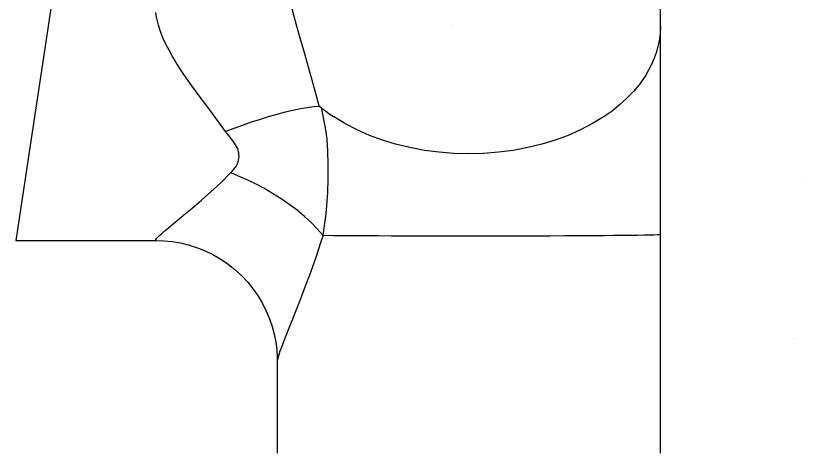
# Model space of a CAD drawing. Extents: x -36 to 357, y 137 to 237.
# Drawn here: x 12.4726 to 12.5311, y 181.573 to 181.6054 of the extents above; entities that cross this region are included whole.
import ezdxf

# ---------------------------------------------------------------- set-up
doc = ezdxf.new("R2010")
doc.units = 0
doc.header["$LTSCALE"] = 0.01
doc.layers.add('01', color=1, linetype='CONTINUOUS')
doc.layers.add('A-HACHURAPARED', color=254, linetype='CONTINUOUS')

msp = doc.modelspace()

# ---------------------------------------------------------------- linework, layer by layer
at = {"layer": '01', "ltscale": 10}
for p, q in [((12.52033731372326, 181.6046044726433), (12.52033731372326, 181.6161516448701)), ((12.47566455676356, 181.6092198660876), (12.47258182163791, 181.5887507003953)), ((12.52033731372108, 181.5892059210031), (12.52033731372217, 181.6046045592411)), ((12.52033731372217, 181.5730082246071), (12.52033731372217, 181.5892059199645)), ((12.47258182163791, 181.5887507003953), (12.48300933678588, 181.5887507003953)), ((12.49195131372767, 181.5798180071192), (12.49195131372767, 181.5730082240688))]:
    msp.add_line(p, q, dxfattribs=at)
for points in [[(12.49195131372767, 181.6121467911639, 0), (12.49195220654551, 181.6120187514754, 0), (12.49195886628081, 181.6117654350144, 0), (12.49198918776751, 181.6112592628974, 0), (12.49202527602324, 181.6108729655983, 0), (12.49207208174707, 181.6104768892097, 0), (12.49212949674261, 181.6100676034162, 0), (12.49219606488336, 181.609651545794, 0), (12.49227347861856, 181.6092161447036, 0), (12.4923587398855, 181.6087762899276, 0), (12.4925509596284, 181.6078800717394, 0), (12.49270355612975, 181.6072286798797, 0), (12.49286529662172, 181.6065758552759, 0), (12.49303593672926, 181.6059167095346, 0), (12.49321220433853, 181.6052587876711, 0), (12.49358430594662, 181.6039187538436, 0), (12.49396423478324, 181.602584684505, 0), (12.49424184850109, 181.6016126568223, 0), (12.49451417694222, 181.6006481376174, 0), (12.49503107107307, 181.5987367421828, 0), (12.49504853159237, 181.5986691548081, 0)], [(12.48812518188975, 181.5968132911752, 0), (12.48767299170217, 181.5974458225104, 0), (12.48720673198372, 181.5980775347676, 0), (12.48673046078152, 181.5987136326139, 0), (12.48625274110568, 181.5993522665802, 0), (12.48563294879318, 181.6001968976223, 0), (12.48503223328303, 181.6010530200448, 0), (12.48473895741922, 181.6014930588703, 0), (12.48445750974029, 181.6019352220393, 0), (12.48418777462834, 181.6023836715194, 0), (12.48393544326468, 181.6028335233877, 0), (12.48369882995689, 181.6032938440512, 0), (12.48348654242841, 181.6037554603287, 0), (12.48330112468616, 181.6042217330483, 0), (12.48314986146074, 181.6046855219286, 0), (12.48307272240422, 181.6049824155495, 0), (12.48301348891441, 181.605275415822, 0), (12.48296634863914, 181.6056357636894, 0)], [(12.52033731365232, 181.6046054138679, 0), (12.52031436256734, 181.604068159851, 0), (12.52025060039091, 181.6035631297332, 0), (12.5201536291032, 181.6030914416534, 0), (12.52003062534318, 181.6026537113499, 0), (12.51988829586667, 181.6022501342293, 0), (12.5196829770121, 181.6017730052391, 0), (12.51946770970503, 181.6013531629471, 0), (12.51925356175857, 181.6009890674947, 0)], [(12.51925356175857, 181.6009890674947, 0), (12.51883547482071, 181.6003811329833, 0), (12.51836915218669, 181.5998117860266, 0), (12.51786229657123, 181.5992817740357, 0), (12.51732227641046, 181.5987912991386, 0), (12.51675607482835, 181.5983400797767, 0), (12.51617025160708, 181.597927411457, 0)], [(12.49504853159237, 181.5986691548081, 0), (12.49463704241503, 181.5986367599012, 0), (12.49417759491048, 181.5985781153153, 0), (12.49366472451334, 181.5984916584978, 0), (12.49310745724656, 181.5983780975288, 0), (12.49253497644026, 181.5982441497459, 0), (12.49192799965826, 181.5980860401708, 0), (12.49128057628627, 181.5979015825129, 0), (12.49060526840917, 181.5976937295399, 0), (12.49001974550015, 181.5975018418164, 0), (12.4894210545503, 181.5972951400653, 0), (12.48880544961726, 181.5970720071737, 0), (12.48818263655853, 181.59683563028, 0), (12.48812518188975, 181.5968132911752, 0)], [(12.49504853159237, 181.5986691548081, 0), (12.49505048073738, 181.5986690852745, 0), (12.49505297198743, 181.5986687089041, 0), (12.49505600591769, 181.5986680260204, 0), (12.49505958322338, 181.5986670370173, 0), (12.49506370472414, 181.5986657423593, 0), (12.49506837136619, 181.5986641425822, 0), (12.49507358421583, 181.5986622382923, 0), (12.49512540544133, 181.5986404825721, 0), (12.49514142547491, 181.5986330424822, 0), (12.4951564290041, 181.5986254340013, 0), (12.49517040953183, 181.5986176534404, 0), (12.49518336102597, 181.5986096973571, 0), (12.49519527792477, 181.5986015625586, 0), (12.49520615512488, 181.5985932461036, 0)], [(12.49520650811105, 181.5985934299725, 0), (12.49520651905555, 181.5985933844424, 0), (12.495515817557, 181.5971002622662, 0), (12.49562331993006, 181.5962547060272, 0), (12.49568032796128, 181.5953949375516, 0), (12.49570964325289, 181.5943870926766, 0), (12.49570862745463, 181.5933498314302, 0), (12.49567258408247, 181.5922936225665, 0), (12.49554809364022, 181.5907282047241, 0), (12.4953342358473, 181.5891446826249, 0)], [(12.50072518488273, 181.5958857910377, 0), (12.49974842295273, 181.596183210057, 0), (12.49879165814605, 181.5965355731968, 0), (12.49786275277843, 181.5969434301579, 0), (12.49696994398187, 181.5974068064425, 0), (12.49612178281791, 181.5979251522947, 0)], [(12.51617025160708, 181.597927411457, 0), (12.51532231059577, 181.5974088494967, 0), (12.51442970043831, 181.5969452577438, 0), (12.51350097491163, 181.5965371862259, 0), (12.5125443736099, 181.5961846094156, 0), (12.51156776102403, 181.5958869773408, 0)], [(12.48850100215754, 181.5937526072014, 0), (12.48863515811395, 181.5938997959961, 0), (12.48876150111614, 181.5940548587998, 0), (12.48887547382406, 181.5942182159478, 0), (12.48897251889434, 181.5943902877759, 0), (12.48904807898475, 181.5945714946195, 0), (12.48908461554679, 181.5947006898099, 0), (12.48910830602258, 181.5948336982108, 0), (12.4891197690828, 181.594969002131, 0), (12.48911962340358, 181.5951050838797, 0), (12.489110878767, 181.5952193870585, 0), (12.48909287501197, 181.595333417994, 0), (12.48906352215677, 181.5954455614637, 0), (12.48901074827995, 181.5955812105873, 0), (12.48894428111603, 181.5957126570615, 0), (12.4888682796442, 181.5958405685123, 0), (12.48878690283714, 181.5959656125656, 0), (12.48846974755329, 181.5963966256815, 0), (12.48812518188975, 181.5968132911752, 0)], [(12.50614692996246, 181.5951710993924, 0), (12.50504700977367, 181.5951993189248, 0), (12.5039479785883, 181.5952846980902, 0), (12.50285667336434, 181.5954276322535, 0), (12.50178005907696, 181.5956281283619, 0), (12.50072518488273, 181.5958857910377, 0)], [(12.51156776102403, 181.5958869773408, 0), (12.51051310312328, 181.5956291029059, 0), (12.509436689923, 181.5954283823391, 0), (12.50834556911618, 181.5952852109209, 0), (12.50724670406166, 181.5951995816945, 0), (12.50614692996246, 181.5951710993924, 0)], [(12.48301095816901, 181.5887507269391, 0), (12.48297740109851, 181.5887544289646, 0), (12.48295560149277, 181.5887696102944, 0), (12.48295229406799, 181.5887965106617, 0), (12.48296942419406, 181.5888386100706, 0), (12.48300766959696, 181.5888942628357, 0), (12.48306664697379, 181.5889633096839, 0), (12.48314517205877, 181.5890449209315, 0), (12.48324192560799, 181.589138272672, 0), (12.48342507740967, 181.5893045870164, 0), (12.48364422587624, 181.5894947906141, 0), (12.48388809734574, 181.5897008033309, 0), (12.48427043134548, 181.5900180408351, 0), (12.48469292849591, 181.5903654653508, 0), (12.48515790009701, 181.5907480269939, 0), (12.48564841164302, 181.5911552434073, 0), (12.48633595536344, 181.591737767934, 0), (12.48704443545835, 181.5923597324084, 0), (12.48777464698837, 181.5930336456745, 0), (12.48850100215754, 181.5937526072014, 0)], [(12.4953342358473, 181.5891446826249, 0), (12.49492183609405, 181.5896134941263, 0), (12.49446234441316, 181.5900804076464, 0), (12.49396084688128, 181.5905405116337, 0), (12.49342242957505, 181.590988894537, 0), (12.49284859617078, 181.5914237777479, 0), (12.49224183275078, 181.5918437544293, 0), (12.49160869918783, 181.5922444705327, 0), (12.49095575535798, 181.5926215720095, 0), (12.49040047195017, 181.5929153826992, 0), (12.48983454003287, 181.5931912869773, 0), (12.48926210832183, 181.5934473359947, 0), (12.48868732553496, 181.5936815809029, 0), (12.48850100215754, 181.5937526072014, 0)], [(12.49534659447459, 181.5891380781708, 0), (12.49519325277074, 181.5886575847885, 0), (12.49480672711111, 181.5875059519078, 0), (12.49440747816993, 181.5863845576169, 0), (12.49399974989578, 181.5852903346725, 0), (12.49359442276077, 181.5842379262083, 0), (12.49330661143399, 181.5835043696572, 0), (12.49302958668563, 181.5828033184797, 0), (12.49276555194233, 181.582136238451, 0), (12.49264090931288, 181.5818205869275, 0), (12.49252302165482, 181.5815202678232, 0), (12.49238672096149, 181.5811688692581, 0), (12.49226420311502, 181.5808459424382, 0), (12.49215699000383, 181.5805528225897, 0), (12.49206910995313, 181.5802973439138, 0), (12.49202158298508, 181.5801465856317, 0), (12.49198557307723, 181.5800177769196, 0), (12.4919673903511, 181.5799399909229, 0), (12.49195591442554, 181.579875025312, 0), (12.49195138009859, 181.5798229148305, 0), (12.49195131372876, 181.5798172166535, 0)], [(12.4953342358473, 181.5891446826249, 0), (12.49533558678745, 181.5891431717122, 0), (12.49533701049299, 181.5891418295138, 0), (12.49533802697447, 181.5891410181455, 0), (12.49533907384034, 181.5891403007481, 0), (12.4953401458552, 181.5891396828373, 0), (12.49534169871299, 181.5891389840242, 0), (12.49534328400373, 181.5891384882756, 0), (12.49534493415817, 181.589138185463, 0), (12.49534659447459, 181.5891380781708, 0)], [(12.49534659447459, 181.5891380781708, 0), (12.49612178286811, 181.5891319022738, 0), (12.49688449952669, 181.5891266994152, 0), (12.49769694313331, 181.5891219226532, 0), (12.49855429456625, 181.5891175949691, 0), (12.49945173470046, 181.5891137393442, 0), (12.50038444441311, 181.5891103787598, 0), (12.50134764591462, 181.5891075349064, 0), (12.50251536574765, 181.5891048623405, 0), (12.50371018291485, 181.5891029372069, 0), (12.50492355259525, 181.5891017729403, 0), (12.50614692996246, 181.5891013829752, 0), (12.50718535546625, 181.5891016665906, 0), (12.50821745291255, 181.5891025090648, 0), (12.50923799208435, 181.5891039020754, 0), (12.51024174276795, 181.5891058373, 0), (12.51122347474852, 181.589108306416, 0), (12.51217806459758, 181.5891113011151, 0), (12.51326193027785, 181.5891154847995, 0), (12.51429381391467, 181.5891203416686, 0), (12.51526586964178, 181.5891258348094, 0), (12.51617025158744, 181.5891319273091, 0), (12.51687895576183, 181.5891375369372, 0), (12.51753009827921, 181.5891435167224, 0), (12.51812049989571, 181.5891498326978, 0), (12.51864698136965, 181.5891564508962, 0), (12.51910636345824, 181.5891633373508, 0), (12.51949550923969, 181.5891704573115, 0), (12.51986120334118, 181.5891790936495, 0), (12.52012459641269, 181.5891879300976, 0), (12.52028389700031, 181.5891968983816, 0), (12.52033731372108, 181.5892059210116, 0)], [(12.48300869751733, 181.5887520122397, 0), (12.48355296712402, 181.5887355179915, 0), (12.48416458567194, 181.5886770632904, 0), (12.48477411966674, 181.5885760028972, 0), (12.48537756613955, 181.5884324226026, 0), (12.48597126912032, 181.5882467751124, 0), (12.48655182406114, 181.5880198164118, 0), (12.48717361082131, 181.587722523761, 0), (12.48776513112175, 181.5873817833065, 0), (12.48832244064729, 181.5870018138307, 0), (12.48884371075915, 181.5865860355988, 0), (12.48932736050706, 181.5861378725595, 0), (12.48977202158462, 181.5856607849847, 0), (12.49017655408356, 181.5851582683617, 0), (12.49054005553048, 181.5846338551168, 0), (12.49086186864556, 181.5840911193981, 0), (12.4911415915984, 181.583533683576, 0), (12.49137908985726, 181.5829652325559, 0), (12.49157451214965, 181.582389541948, 0), (12.4917283150306, 181.5818105295666, 0), (12.49184130405888, 181.581232344978, 0), (12.49191470573282, 181.5806595183142, 0), (12.49195029359766, 181.5800971922694, 0), (12.49195465300804, 181.5798069803978, 0)]]:
    msp.add_polyline3d(points, dxfattribs=at)
msp.add_arc((12.5029517699259, 181.6082481862276), 0.01237795433292721, 231.2620777000665, 236.5103446259996, dxfattribs=at)
at = {"layer": 'A-HACHURAPARED', "color": 252}
for p, q in [((12.50492519005245, 181.604657329016), (12.50492519005245, 181.604657329016)), ((12.50633037978203, 181.5948332502093), (12.50633037978203, 181.5948332502093)), ((12.53107062761372, 181.5930913778483), (12.53107062761372, 181.5930913778483)), ((12.53020642993167, 181.5814913407969), (12.53020642993167, 181.5814913407969))]:
    msp.add_line(p, q, dxfattribs=at)

doc.saveas('drawing.dxf')
